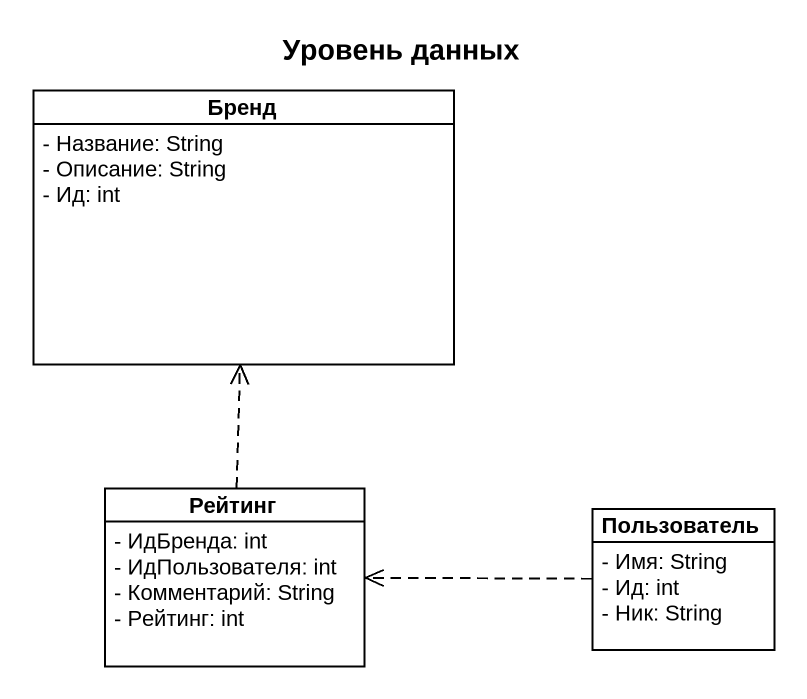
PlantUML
@startuml
title Уровень данных
hide circle
hide empty members
skinparam classAttributeIconSize 0
class Бренд {
  - Название: String
  - Описание: String
  - Ид: int
}
class Рейтинг {
  - ИдБренда: int
  - ИдПользователя: int
  - Комментарий: String
  - Рейтинг: int
}
class Пользователь {
  - Имя: String
  - Ид: int
  - Ник: String
}
Рейтинг .up.> Бренд
Пользователь .left.> Рейтинг
@enduml
